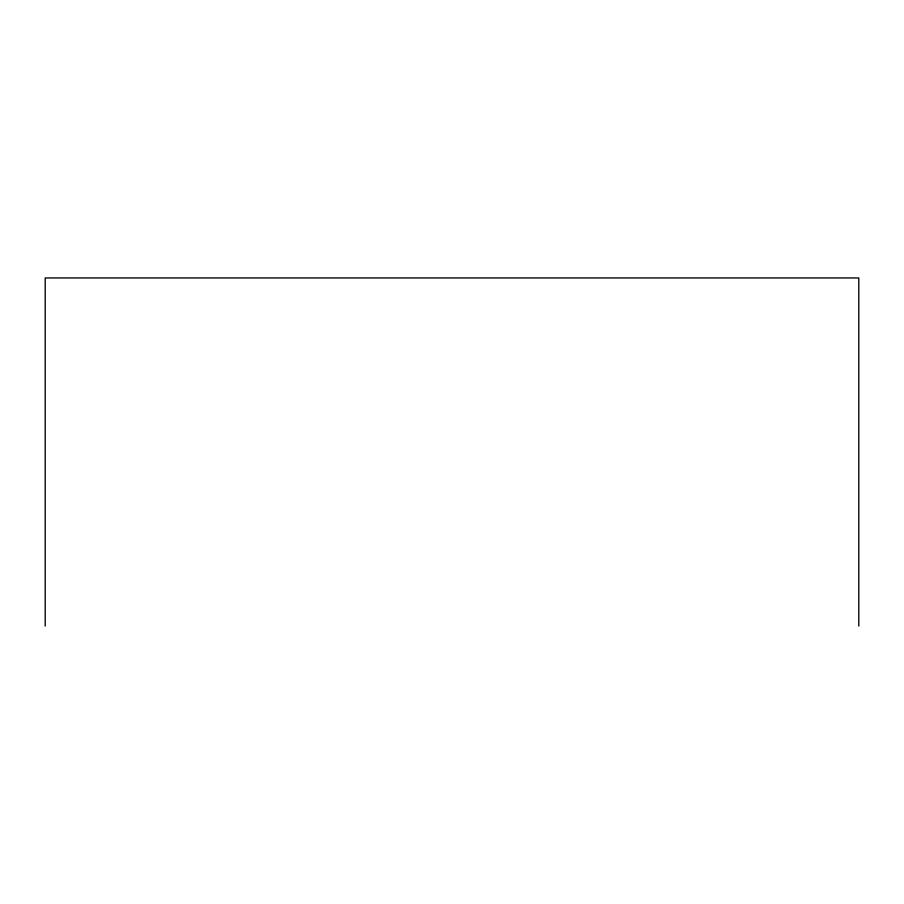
<?xml version="1.0" encoding="UTF-8"?>
<svg xmlns="http://www.w3.org/2000/svg" width="904" height="904" viewBox="0 0 904 904"><rect width="100%" height="100%" fill="white"/><g stroke="black" fill="none" stroke-linecap="round" stroke-linejoin="round"><path stroke-width="1.36" d="M858.8 626.054L858.8 277.946L45.2 277.946L45.2 626.054"/></g></svg>
